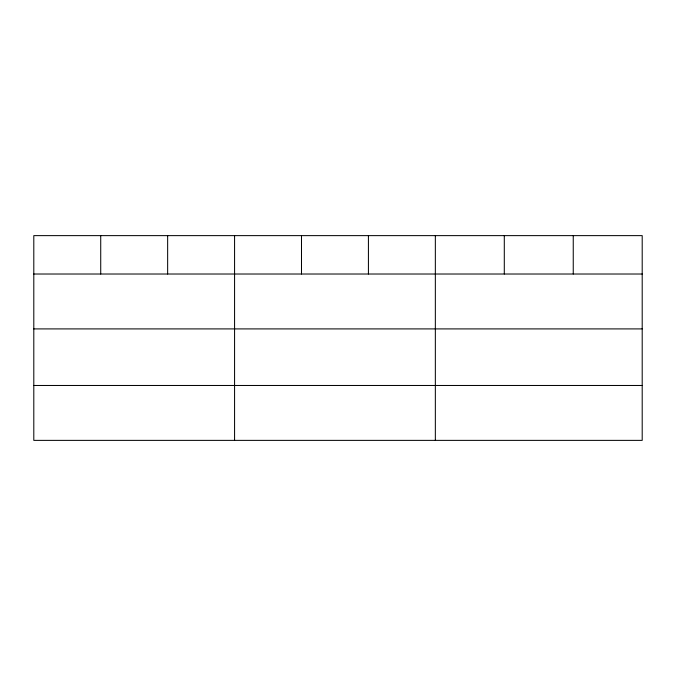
<?xml version="1.0" encoding="UTF-8"?>
<svg xmlns="http://www.w3.org/2000/svg" width="676" height="676" viewBox="0 0 676 676"><rect width="100%" height="100%" fill="white"/><g stroke="black" fill="none" stroke-linecap="round" stroke-linejoin="round"><path stroke-width="1.01" d="M642.2 328.908L642.2 235.628L33.8 235.628L33.8 440.372L642.2 440.372L642.2 328.908L33.8 328.908M33.8 274.017L642.2 274.017M33.8 385.472L642.2 385.472M573.248 235.628L573.248 274.017M504.296 235.628L504.296 274.017M435.344 235.628L435.344 440.372M368.42 235.628L368.42 274.017M301.496 235.628L301.496 274.017M234.572 235.628L234.572 440.372M167.648 235.628L167.648 274.017M100.724 235.628L100.724 274.017"/></g></svg>
